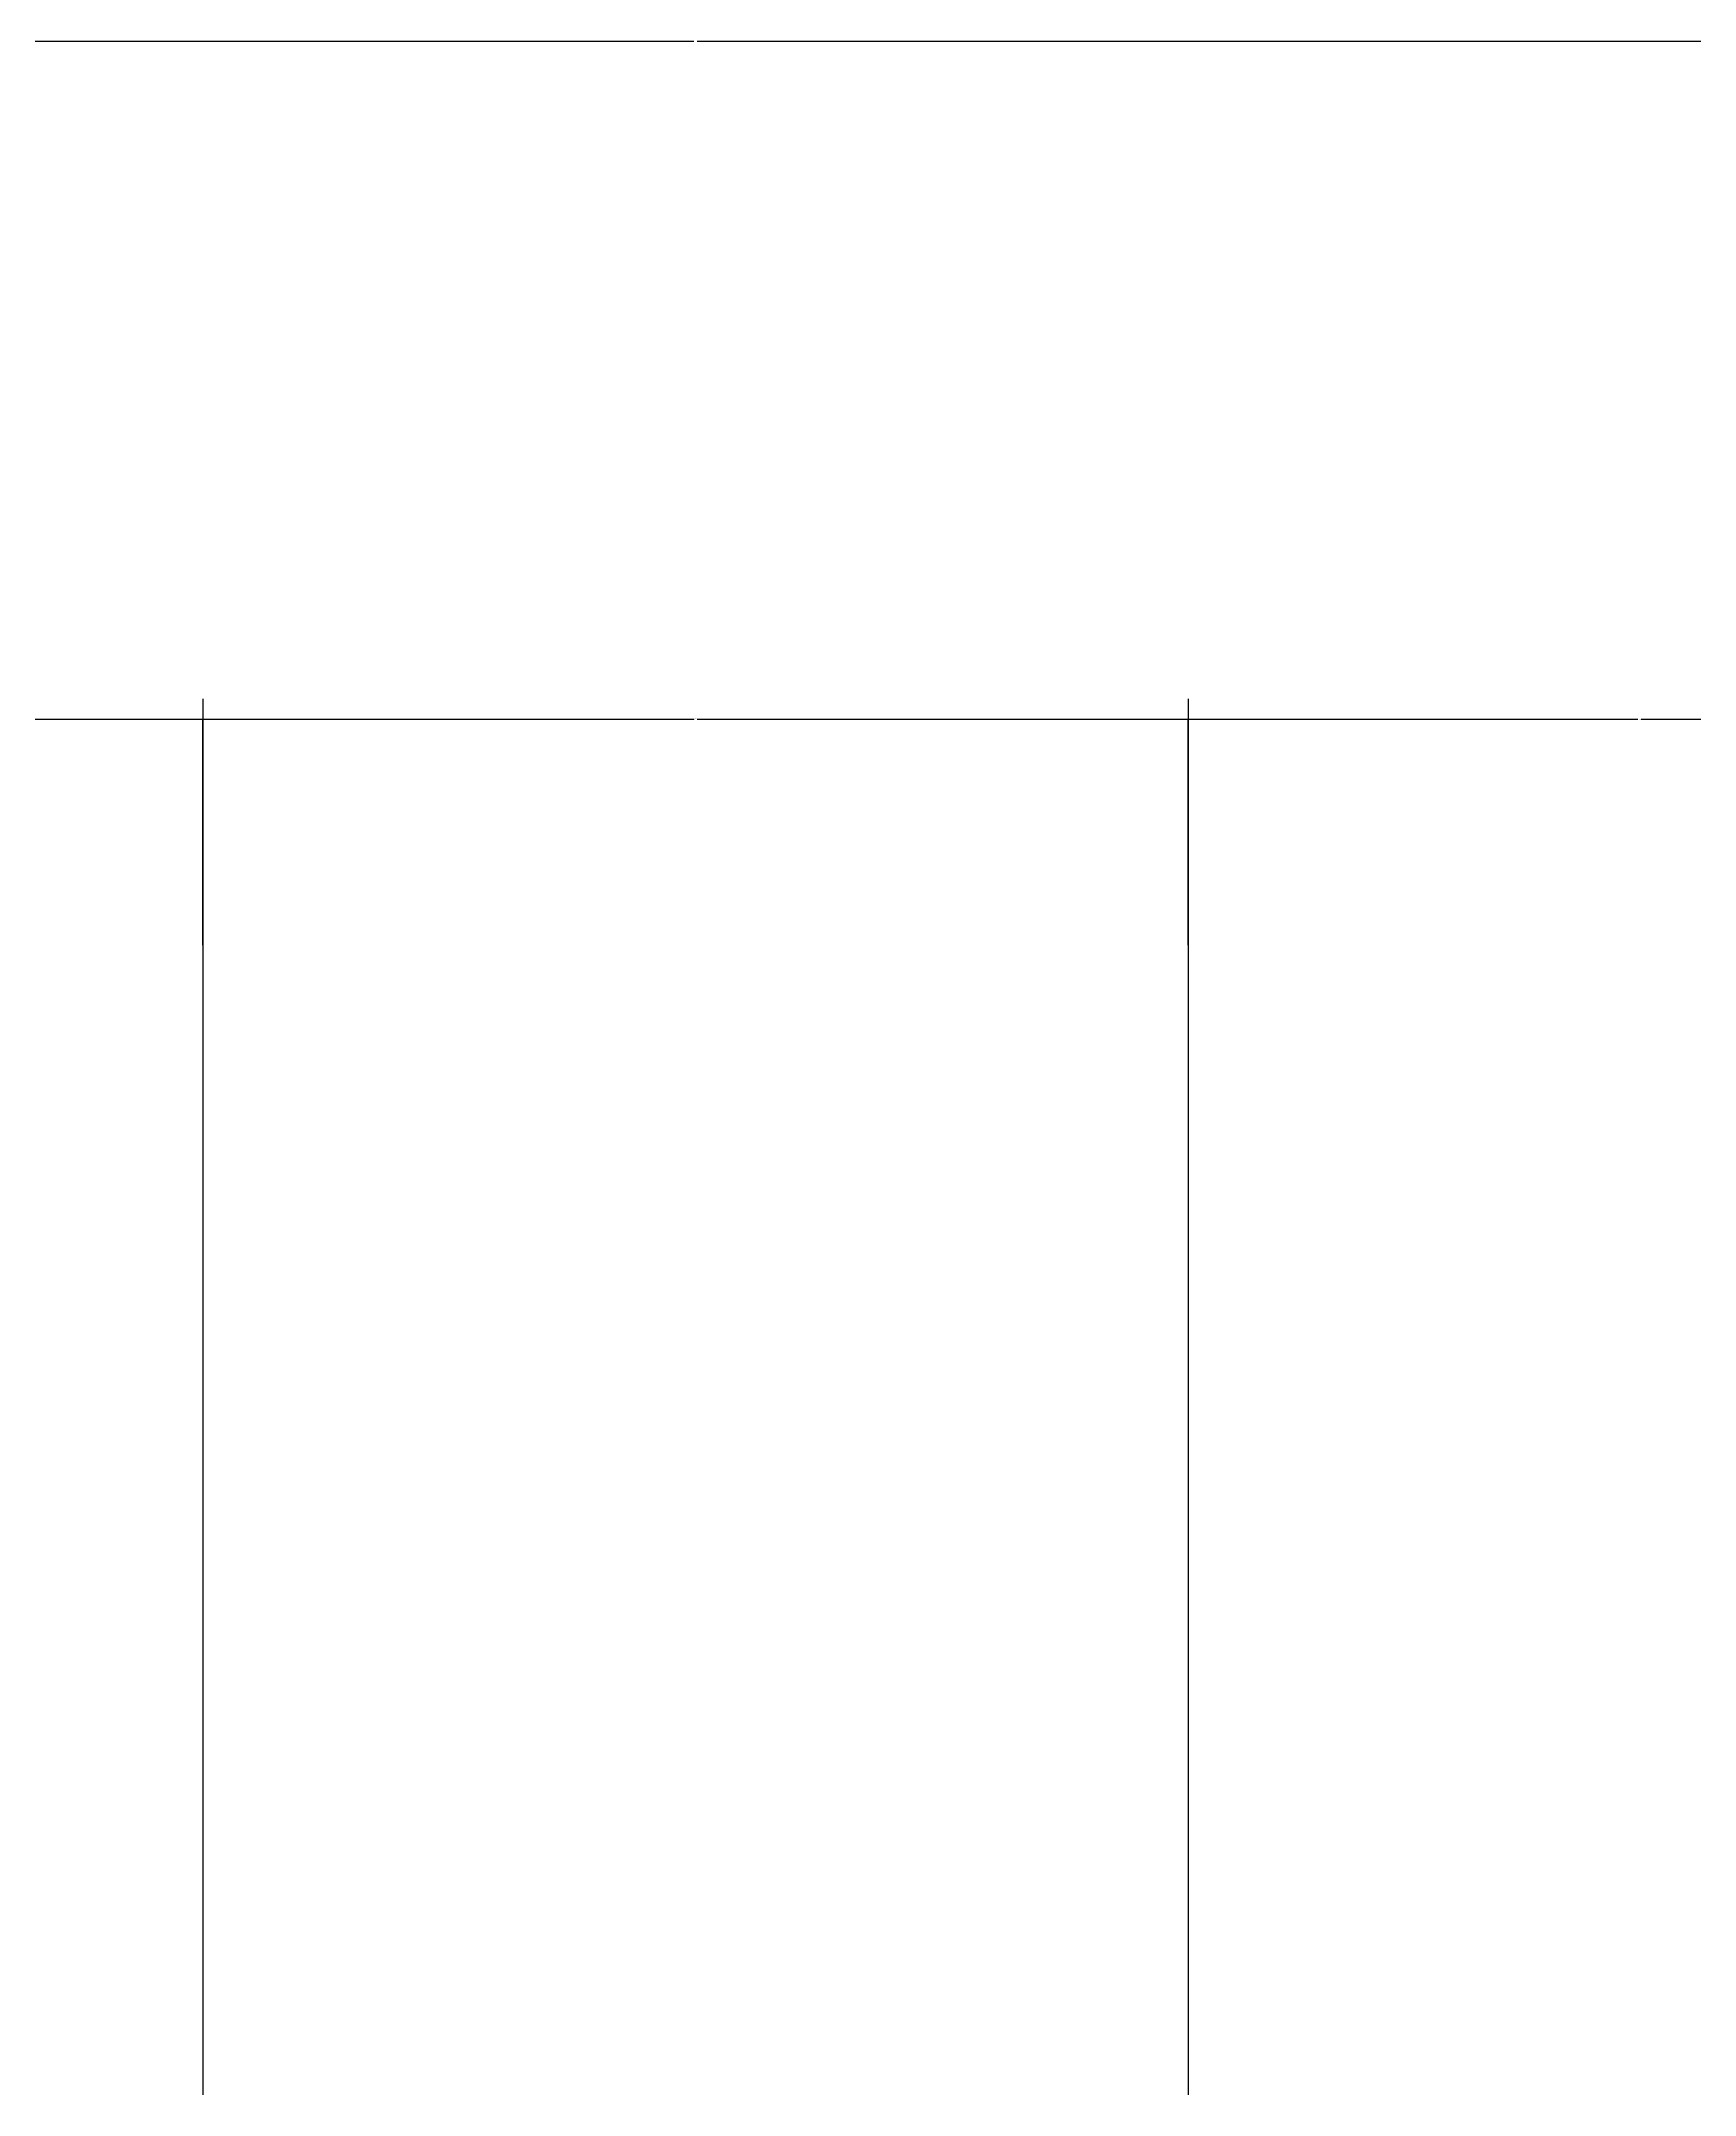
# Model space of a CAD drawing. Header units: metres. Extents: x 338339 to 1133840, y -479113 to 96125.
# Drawn here: x 403689 to 405704, y -193961 to -191460 of the extents above; entities that cross this region are included whole.
import ezdxf

# ---------------------------------------------------------------- set-up
doc = ezdxf.new("R2010")
doc.units = ezdxf.units.M
doc.layers.add('AXIS', color=3, linetype='Continuous')
doc.layers.add('PUB_DIM', color=3, linetype='Continuous')
doc.dimstyles.get("Standard").update_dxf_attribs({"dimtxt": 2.5, "dimasz": 2.5, "dimexe": 1.25, "dimexo": 0.625, "dimtad": 1, "dimcen": 2.5, "dimazin": 3, "dimtfac": 1, "dimtmove": 0, "dimatfit": 3})

# ---------------------------------------------------------------- blocks, each defined once
blk = doc.blocks.new('*D309')
for p, q in [((404484.2, -191461.05), (402785.95, -191461.05)), ((402786.2, -193961.05), (402786.2, -191461.05)), ((406186.45, -191461.05), (404488.2, -191461.05)), ((406186.2, -193961.05), (406186.2, -191461.05))]:
    blk.add_line(p, q)
at = {"layer": 'Defpoints'}
for p in [(406186.2, -191461.05), (402786.2, -193961.05), (406186.2, -193961.05)]:
    blk.add_point(p, dxfattribs=at)
at = {"layer": 'AXIS', "insert": (404486.2, -191461.05), "char_height": 1, "attachment_point": 5}
blk.add_mtext('3400', dxfattribs=at)
blk = doc.blocks.new('*D322')
for p, q in [((402786.2, -192561.05), (402786.2, -192286.05)), ((402786.45, -192286.05), (403334.2, -192286.05)), ((403338.2, -192286.05), (403885.95, -192286.05)), ((403886.2, -192561.05), (403886.2, -192286.05))]:
    blk.add_line(p, q)
at = {"layer": 'Defpoints'}
for p in [(402786.2, -192286.05), (402786.2, -192561.05), (403886.2, -192561.05)]:
    blk.add_point(p, dxfattribs=at)
at = {"layer": 'PUB_DIM', "insert": (403336.2, -192286.05), "char_height": 1, "attachment_point": 5}
blk.add_mtext('1100', dxfattribs=at)
blk = doc.blocks.new('*D323')
for p, q in [((403886.2, -192561.05), (403886.2, -192286.05)), ((403886.45, -192286.05), (404484.2, -192286.05)), ((404488.2, -192286.05), (405085.95, -192286.05)), ((405086.2, -192561.05), (405086.2, -192286.05))]:
    blk.add_line(p, q)
at = {"layer": 'Defpoints'}
for p in [(403886.2, -192286.05), (403886.2, -192561.05), (405086.2, -192561.05)]:
    blk.add_point(p, dxfattribs=at)
at = {"layer": 'PUB_DIM', "insert": (404486.2, -192286.05), "char_height": 1, "attachment_point": 5}
blk.add_mtext('1200', dxfattribs=at)
blk = doc.blocks.new('*D324')
for p, q in [((405086.2, -192561.05), (405086.2, -192286.05)), ((405086.45, -192286.05), (405634.2, -192286.05)), ((405638.2, -192286.05), (406185.95, -192286.05)), ((406186.2, -192561.05), (406186.2, -192286.05))]:
    blk.add_line(p, q)
at = {"layer": 'Defpoints'}
for p in [(405086.2, -192286.05), (405086.2, -192561.05), (406186.2, -192561.05)]:
    blk.add_point(p, dxfattribs=at)
at = {"layer": 'PUB_DIM', "insert": (405636.2, -192286.05), "char_height": 1, "attachment_point": 5}
blk.add_mtext('1100', dxfattribs=at)

msp = doc.modelspace()

# ---------------------------------------------------------------- linework, layer by layer
at = {"layer": 'AXIS'}
for p, q in [((403886.2, -192261.05), (403886.2, -193961.05)), ((405086.2, -192261.05), (405086.2, -193961.05))]:
    msp.add_line(p, q, dxfattribs=at)

# ---------------------------------------------------------------- dimensions: what is measured, and where the dimension line sits
dim = msp.add_linear_dim(base=(406186.2, -191461.05), p1=(406186.2, -193961.05), p2=(402786.2, -193961.05), dimstyle='Standard', dxfattribs=at)
dim.commit()
dim.dimension.update_dxf_attribs({"geometry": '*D309', "text_midpoint": (404486.2, -191461.05)})
at = {"layer": 'PUB_DIM'}
for base, p1, p2, picture, middle in [((402786.2, -192286.05), (402786.2, -192561.05), (403886.2, -192561.05), '*D322', (403336.2, -192286.05)), ((403886.2, -192286.05), (403886.2, -192561.05), (405086.2, -192561.05), '*D323', (404486.2, -192286.05)), ((405086.2, -192286.05), (405086.2, -192561.05), (406186.2, -192561.05), '*D324', (405636.2, -192286.05))]:
    dim = msp.add_linear_dim(base=base, p1=p1, p2=p2, dimstyle='Standard', dxfattribs=at)
    dim.commit()
    dim.dimension.update_dxf_attribs({"geometry": picture, "text_midpoint": middle})

doc.saveas('drawing.dxf')
